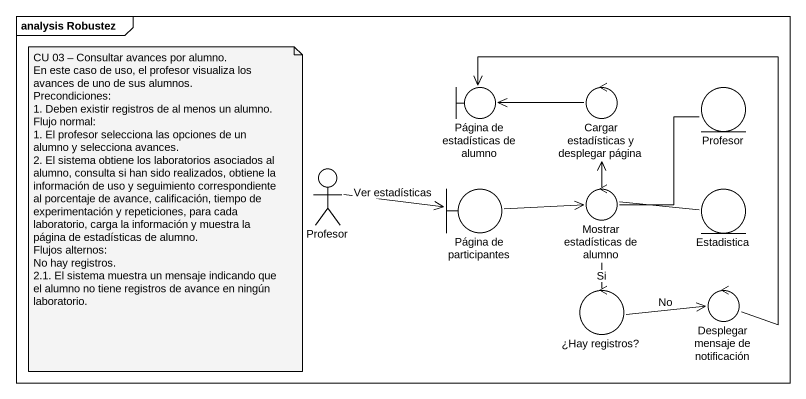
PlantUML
@startuml
mainframe analysis Robustez
boundary "Página de estadísticas de alumno" as Página_de_estadísticas_de
control "Cargar estadísticas y desplegar página" as Cargar_estadísticas_y
entity Profesor
actor "Profesor" as Profesor_2
boundary "Página de participantes" as Página_de_participantes
control "Mostrar estadísticas de alumno" as Mostrar_estadísticas_de
entity Estadistica
control "¿Hay registros?" as Hay_registros
control "Desplegar mensaje de notificación" as Desplegar_mensaje_de
Cargar_estadísticas_y -left-> Página_de_estadísticas_de
Profesor -- Mostrar_estadísticas_de
Profesor_2 -right-> Página_de_participantes : Ver estadísticas
Página_de_participantes -right-> Mostrar_estadísticas_de
Mostrar_estadísticas_de -up-> Cargar_estadísticas_y
Mostrar_estadísticas_de -right- Estadistica
Mostrar_estadísticas_de -- Hay_registros : Si
Hay_registros -right-> Desplegar_mensaje_de : No
Desplegar_mensaje_de -up-> Página_de_estadísticas_de
note as N1
  CU 03 – Consultar avances por alumno.
  En este caso de uso, el profesor visualiza los avances de uno de sus alumnos.
  Precondiciones:
  1. Deben existir registros de al menos un alumno.
  Flujo normal:
  1. El profesor selecciona las opciones de un alumno y selecciona avances.
  2. El sistema obtiene los laboratorios asociados al alumno, consulta si han sido realizados, obtiene la información de uso y seguimiento correspondiente al porcentaje de avance, calificación, tiempo de experimentación y repeticiones, para cada laboratorio, carga la información y muestra la página de estadísticas de alumno.
  Flujos alternos:
  No hay registros.
  2.1. El sistema muestra un mensaje indicando que el alumno no tiene registros de avance en ningún laboratorio.
end note
@enduml
